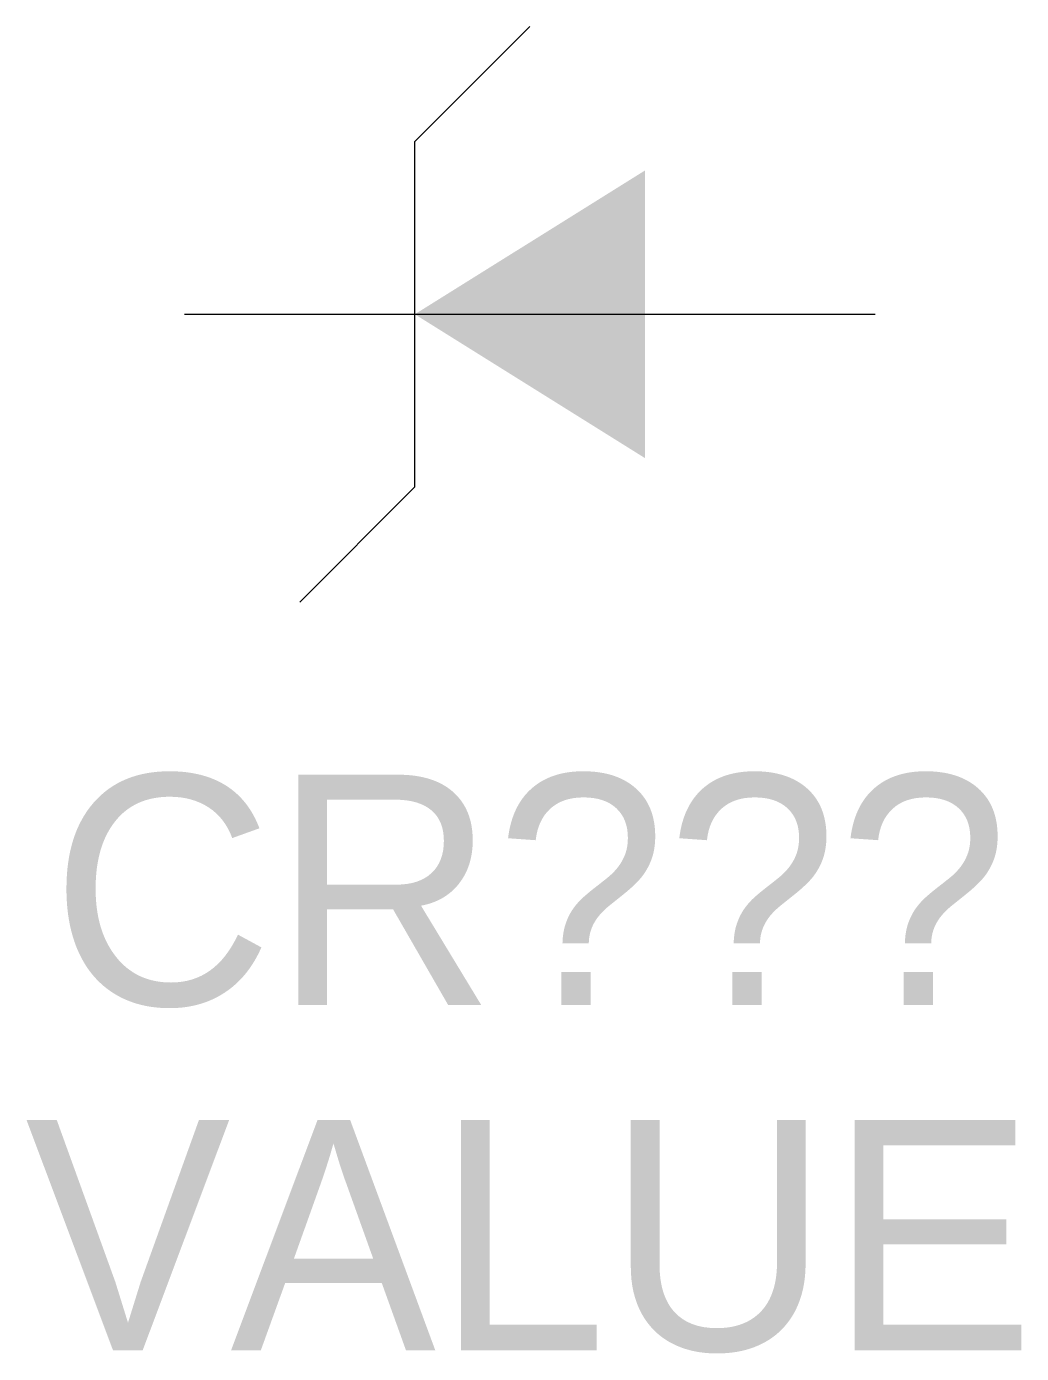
# Model space of a CAD drawing. Extents: x 13.56 to 14.43, y 5.9 to 7.05.
import ezdxf
from ezdxf.enums import TextEntityAlignment as Align

# ---------------------------------------------------------------- set-up
doc = ezdxf.new("R2010")
doc.units = 0
doc.layers.add('1', color=7, linetype='CONTINUOUS')

# ---------------------------------------------------------------- blocks, each defined once
blk = doc.blocks.new('ZED')
at = {"layer": '1', "color": 0}
for p, q in [((0, 0.3), (0, -0.3)), ((-0.15, 0.1), (-0.25, 0.2)), ((-0.15, 0.1), (0.15, 0.1)), ((0.15, 0.1), (0.25, 0))]:
    blk.add_line(p, q, dxfattribs=at)
blk.add_solid([(0, 0.1), (-0.125, -0.1), (0.125, -0.1), (-0.125, -0.1)], dxfattribs=at)

msp = doc.modelspace()

# ---------------------------------------------------------------- block references
at = {"layer": '1', "color": 0, "rotation": 89.99999999999999}
msp.add_blockref('ZED', (14, 6.8), dxfattribs=at)

# ---------------------------------------------------------------- texts
at = {"layer": '1', "color": 0}
for tag, text, p in [('CR???', 'CR???', (14, 6.2)), ('VALUE', '0000000', (14, 5.9))]:
    msp.add_attdef(tag, text=text, height=0.2, dxfattribs=at).set_placement(p, align=Align.CENTER)

doc.saveas('drawing.dxf')
